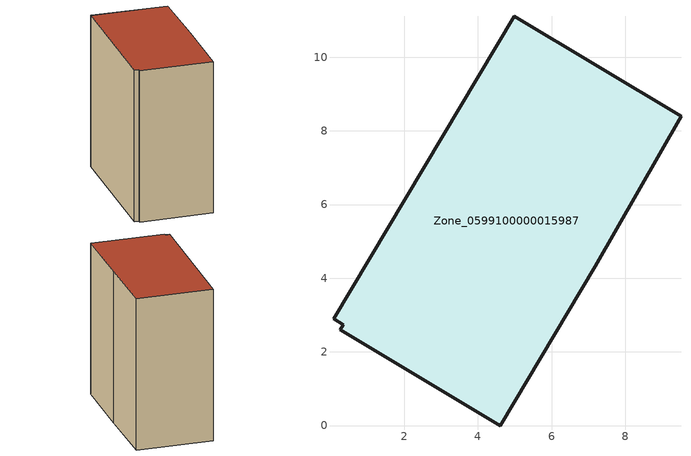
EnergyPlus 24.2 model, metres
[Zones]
Zone_0599100000015987
 floor ground (C_G): 0.34,2.74 0.08,2.9 4.98,11.11 9.52,8.39 7.19,4.32 4.61,0 0.27,2.6 z0
 wall outside (C_F): 7.19,4.32 9.52,8.39 4.98,11.11 0.08,2.9 0.34,2.74 0.27,2.6 4.61,0 7.19,4.32 z0:10.84
 roof outside (C_R): 0.34,2.74 0.27,2.6 4.61,0 7.19,4.32 9.52,8.39 4.98,11.11 0.08,2.9 z10.84
[BUILDING]
Pand.0599100000015987: North Axis=0; Terrain=City; Loads Convergence Tolerance Value=0.04; Temperature Convergence Tolerance Value=0.4; Solar Distribution=FullExterior; Maximum Number of Warmup Days=25; Minimum Number of Warmup Days=1
[Site:Location]
Rotterdam.The.Hague.AP_ZH_NLD Design_Conditions: Latitude=51.96; Longitude=4.45; Time Zone=1; Elevation=-4.5
[SITE:GROUNDTEMPERATURE:BUILDINGSURFACE]
18, 18, 18, 18, 18, 18, 18, 18, 18, 18, 18, 18
[MATERIAL] Thermal Absorptance=0.9; Solar Absorptance=0.7; Visible Absorptance=0.7
Name | Roughness | Thickness | Conductivity | Density | Specific Heat
G.TI.1975-1991 | MediumSmooth | 0.15 | 0.288461 | 540 | 1210
F.TI.1975-1991 | Rough | 0.3 | 0.230769 | 1920 | 840
R.TI.1975-1991 | MediumRough | 0.2 | 0.153846 | 1500 | 1000
[CONSTRUCTION]
C_G: G.TI.1975-1991
C_F: F.TI.1975-1991
C_R: R.TI.1975-1991
[ZONE]
Zone_0599100000015987: Type=1; Multiplier=1; Ceiling Height=Autocalculate; Volume=Autocalculate; Floor Area=autocalculate; Part of Total Floor Area=Yes
[ZONEINFILTRATION:DESIGNFLOWRATE]
Infil_Zone_0599100000015987: Zone or ZoneList or Space or SpaceList=Zone_0599100000015987; Schedule=AlwaysOn; Design Flow Rate Calculation Method=Flow/Area; Flow Rate per Floor Area=0.003; Constant Term Coefficient=1; Temperature Term Coefficient=0; Velocity Term Coefficient=0; Velocity Squared Term Coefficient=0
[HVACTEMPLATE:ZONE:IDEALLOADSAIRSYSTEM]
Zone_0599100000015987: Maximum Heating Supply Air Temperature=50; Minimum Cooling Supply Air Temperature=13; Maximum Heating Supply Air Humidity Ratio=0.0156; Minimum Cooling Supply Air Humidity Ratio=0.0077; Heating Limit=NoLimit; Cooling Limit=NoLimit; Dehumidification Control Type=ConstantSensibleHeatRatio; Cooling Sensible Heat Ratio=0.7; Dehumidification Setpoint=60; Humidification Control Type=None; Humidification Setpoint=30; Outdoor Air Method=None; Outdoor Air Flow Rate per Person=0.00944; Outdoor Air Flow Rate per Zone Floor Area=0; Outdoor Air Flow Rate per Zone=0; Demand Controlled Ventilation Type=None; Outdoor Air Economizer Type=NoEconomizer; Heat Recovery Type=None; Sensible Heat Recovery Effectiveness=0.7; Latent Heat Recovery Effectiveness=0.65
[ZONECONTROL:THERMOSTAT]
ThermostatControl_Zone_0599100000015987: Zone or ZoneList=Zone_0599100000015987; Control Type Schedule=DualSetpointControlType; Control 1=Thermostat_Zone_0599100000015987; Temperature Difference Between Cutout And Setpoint=0
[THERMOSTATSETPOINT:DUALSETPOINT]
Thermostat_Zone_0599100000015987: Heating Setpoint Temperature Schedule=HeatingSetpoint_Zone_0599100000015987; Cooling Setpoint Temperature Schedule=CoolingSetpoint_Zone_0599100000015987
[SCHEDULE:COMPACT]
HeatingSetpoint_Zone_0599100000015987: Through: 12/31, For: AllDays, Until: 24:00, 21
CoolingSetpoint_Zone_0599100000015987: Through: 12/31, For: AllDays, Until: 24:00, 24
DualSetpointControlType: Through: 12/31, For: AllDays, Until: 24:00, 4
AlwaysOn: Through: 12/31, For: AllDays, Until: 24:00, 1
